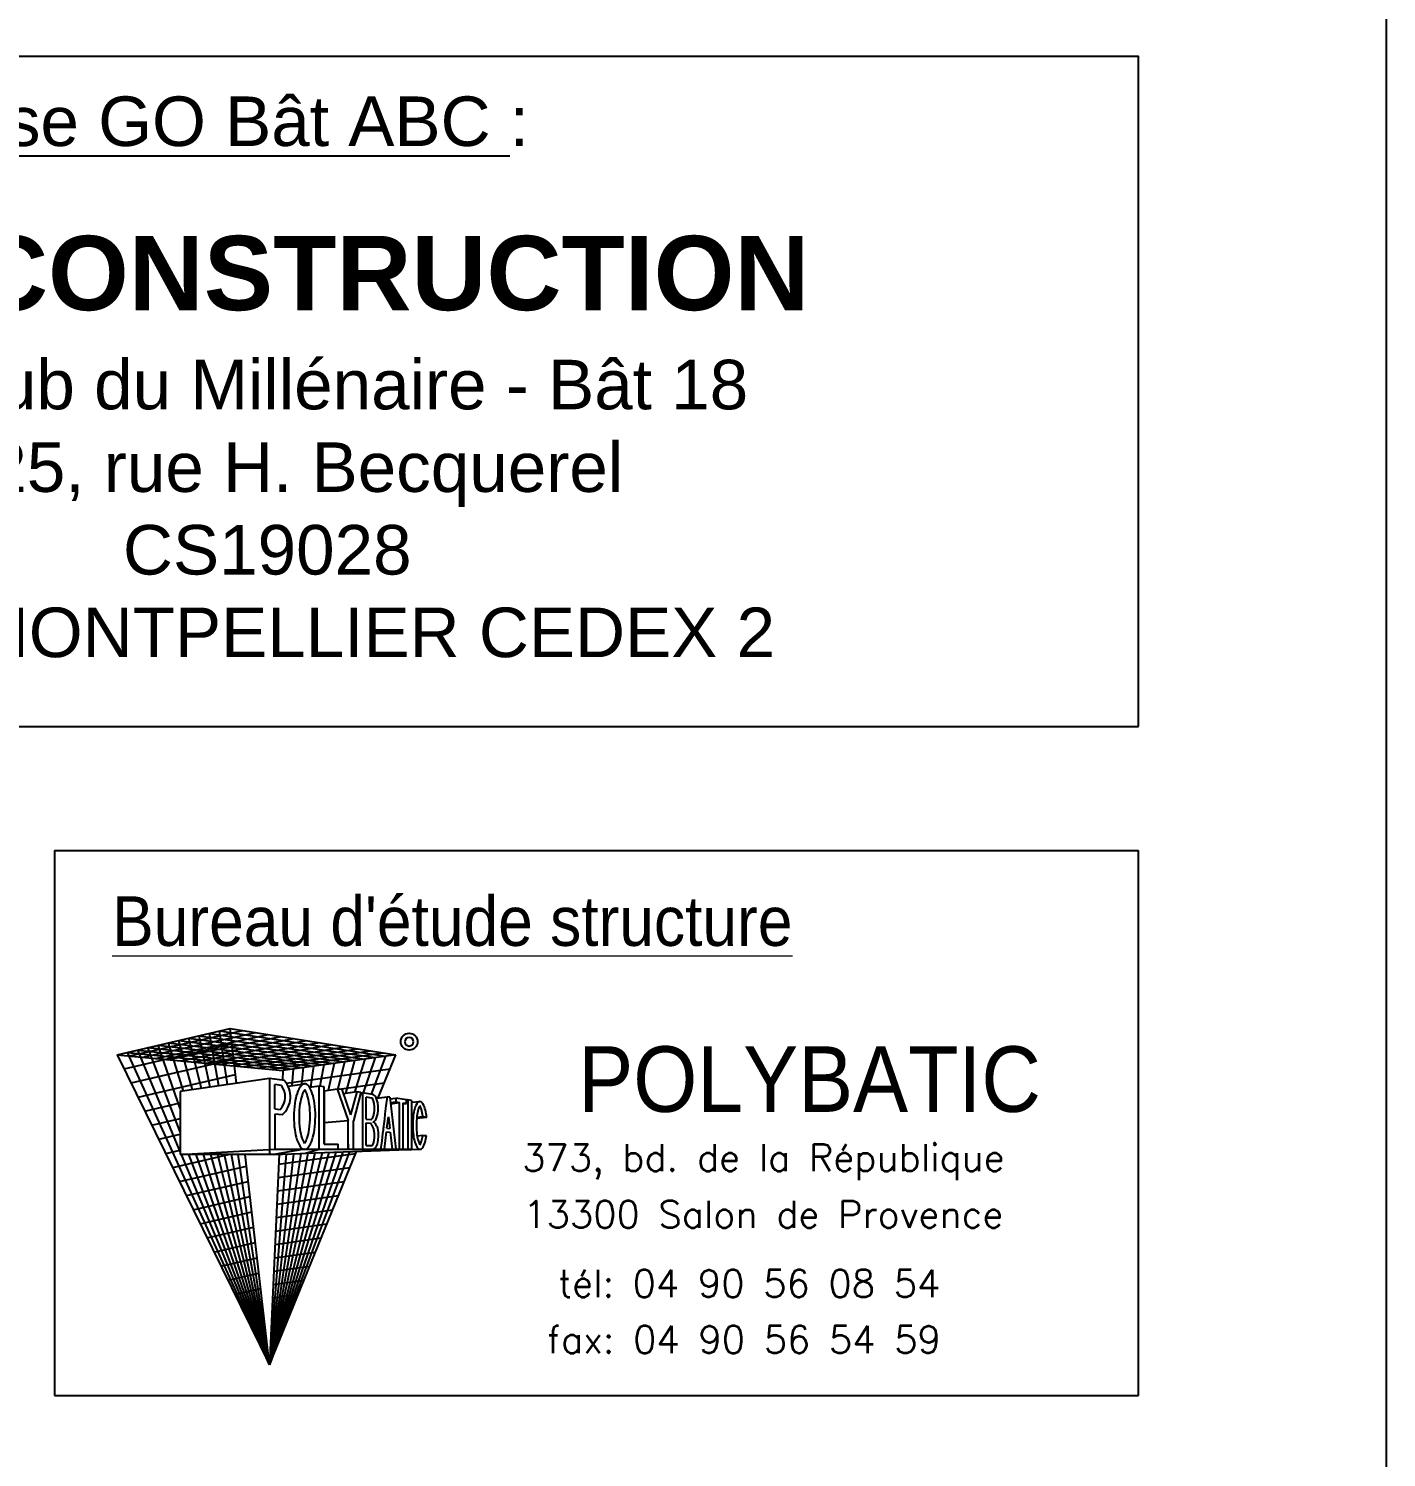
# Model space of a CAD drawing. Header units: millimetres. Extents: x -21776 to 63757, y -7870 to 8483.
# Drawn here: x -21465.2 to -21355.6, y 708.6 to 824 of the extents above; entities that cross this region are included whole.
import ezdxf
from ezdxf.enums import TextEntityAlignment as Align

# ---------------------------------------------------------------- set-up
doc = ezdxf.new("R2010")
doc.units = ezdxf.units.MM
doc.linetypes.add('CONTINUE', pattern=[0])
doc.layers.add('ST_CARTOUCHE', color=7, linetype='Continuous')
doc.styles.add('ARIAL', font='ARIAL.TTF')
doc.styles.add('ROMANS', font='ROMANS.shx', dxfattribs={"width": 0.8})

msp = doc.modelspace()

# ---------------------------------------------------------------- linework, layer by layer
at = {"color": 0}
for p, q in [((-21560.62876731834, 767.6362772673674), (-21375.62876731834, 767.6362772673674)), ((-21463.12876731834, 757.6362772673674), (-21463.12876731834, 713.6362772673674)), ((-21463.12876731834, 757.6362772673674), (-21375.62876731834, 757.6362772673674)), ((-21463.12876731834, 713.6362772673674), (-21375.62876731834, 713.6362772673674))]:
    msp.add_line(p, q, dxfattribs=at)
msp.add_lwpolyline([(-21355.62876731834, 339.6362772673674), (-21355.62876731834, 933.6362772673674), (-21775.62876731834, 933.6362772673674), (-21775.62876731834, 339.6362772673674)], close=True, dxfattribs=at)
for points in [[(-21375.62876731834, 767.6362772673674), (-21375.62876731834, 821.7231568947063), (-21560.62876731834, 821.7231568947063)], [(-21375.62876731834, 713.6362772673674), (-21375.62876731834, 757.6362772673674)]]:
    msp.add_lwpolyline(points, dxfattribs=at)
at = {"layer": 'ST_CARTOUCHE'}
for p, q in [((-21458.07056038427, 741.1389852589309), (-21448.95188821866, 743.2596066929909)), ((-21457.04289196907, 741.0411122180158), (-21447.92437503308, 743.096509273957)), ((-21456.01522355356, 740.9432387528359), (-21446.8968618475, 742.9334122798282)), ((-21454.98755513847, 740.8453657119171), (-21445.86934866149, 742.7703148610053)), ((-21450.63475189067, 742.8682430382396), (-21437.25173268775, 740.907390919685)), ((-21449.8647941159, 738.6332046849784), (-21450.63475189067, 742.8682430382396)), ((-21449.80855099441, 743.0603827917294), (-21436.42296456691, 741.0230330720406)), ((-21449.160666792, 738.7367529331023), (-21449.80855099441, 743.0603827917294)), ((-21448.95188821866, 743.2596066929909), (-21435.59197318623, 741.1389852589309)), ((-21448.43438236708, 738.8435593039176), (-21448.95188821866, 743.2596066929909)), ((-21457.51153743008, 740.001663326595), (-21448.80730000859, 742.0257896991025)), ((-21455.59195727034, 741.7154045189891), (-21442.22434098897, 740.2135384313042)), ((-21452.98106894295, 734.909774311116), (-21455.59195727034, 741.7154045189891)), ((-21454.76575637406, 741.9075442720532), (-21441.39557286792, 740.3291805830195)), ((-21452.98106894295, 736.7900907409021), (-21454.76575637406, 741.9075442720532)), ((-21453.95988672318, 740.7474926703617), (-21444.84183547592, 742.6072174426117)), ((-21453.93955547694, 742.099684025121), (-21440.56680474676, 740.4448227355897)), ((-21452.71789727834, 738.2136308273948), (-21453.93955547694, 742.099684025121)), ((-21453.11335458024, 742.2918237783997), (-21439.73803662634, 740.5604648875196)), ((-21451.99907574472, 738.3193399892407), (-21453.11335458024, 742.2918237783997)), ((-21452.93221830777, 740.6496192051782), (-21443.81432229034, 742.4441200235779)), ((-21452.28715368365, 742.4839635316821), (-21438.90926892934, 740.6761070394496)), ((-21451.28397038814, 738.4245024539705), (-21452.28715368365, 742.4839635316821)), ((-21451.90454989278, 740.551746164263), (-21442.78680910391, 742.2810226053989)), ((-21451.46095278727, 742.6761032845352), (-21438.08050080849, 740.791748767755)), ((-21450.57255279168, 738.5291224644388), (-21451.46095278727, 742.6761032845352)), ((-21450.87688147716, 740.4538731235589), (-21441.75929591865, 742.1179256108371)), ((-21449.84921306219, 740.355999658379), (-21440.73178273274, 741.9548281924472)), ((-21448.82154464689, 740.2581266176749), (-21439.70426954716, 741.791730773406)), ((-21447.79387623148, 740.1602535765451), (-21438.67675636116, 741.6286333552307)), ((-21458.07056038427, 741.1389852589309), (-21444.7106453515, 739.8666123989242)), ((-21458.07056038427, 741.1389852589309), (-21445.77095606822, 716.1156523408754)), ((-21457.24435948778, 741.3311250122133), (-21443.88187723077, 739.9822545510688)), ((-21445.77095606822, 716.1156523408754), (-21457.24435948778, 741.3311250122133)), ((-21456.95251490028, 738.8643418180945), (-21448.66271222203, 740.7919727052067)), ((-21456.41815816671, 741.5232647654921), (-21443.05310910961, 740.0978967029987)), ((-21452.98106894295, 733.3212757481379), (-21456.41815816671, 741.5232647654921)), ((-21446.76620781629, 740.0623801109396), (-21437.64924317558, 741.4655359361932)), ((-21445.73853940088, 739.9645070700208), (-21436.62172998989, 741.302438941635)), ((-21435.59197318623, 741.1389852589309), (-21444.7106453515, 739.8666123989242)), ((-21439.73803662634, 740.5604648875196), (-21440.27707852028, 738.3763196257714)), ((-21438.90926892934, 740.6761070394496), (-21439.65669595005, 738.0007955059773)), ((-21438.08050080849, 740.791748767755), (-21438.91638870403, 738.1096639687275)), ((-21437.25173268775, 740.907390919685), (-21438.23139065762, 738.0564944758371)), ((-21436.42296456691, 741.0230330720406), (-21437.57485940986, 737.9538513089574)), ((-21437.00975685094, 737.6535995885642), (-21435.59197318623, 741.1389852589309)), ((-21456.393492371, 737.727019885544), (-21448.51812443558, 739.5581557115256)), ((-21444.7106453515, 739.8666123989242), (-21444.74598508356, 739.0749945964635)), ((-21444.41472789872, 738.8350382229582), (-21436.05462068207, 740.0016429681418)), ((-21443.88187723077, 739.9822545510688), (-21443.98779336444, 738.6441072236412)), ((-21443.05310910961, 740.0978967029987), (-21443.20481455007, 738.7592510297618)), ((-21442.22434098897, 740.2135384313042), (-21442.47500819694, 738.5103519953336)), ((-21441.39557313709, 740.3291806147936), (-21441.70787506888, 738.6000124538841)), ((-21440.56680474676, 740.4448227355897), (-21441.03708987304, 738.2462621020095)), ((-21445.77095606822, 739.2352397792929), (-21452.98106894295, 738.1749290620464)), ((-21452.98106894295, 738.1749290620464), (-21452.98106894295, 733.085437621372)), ((-21444.5840909052, 739.0496837072897), (-21445.77095606822, 739.2352397792929)), ((-21445.77095606822, 739.2352397792929), (-21445.77095606822, 733.0974427162619)), ((-21445.34683178183, 736.7648935171856), (-21445.34683178183, 738.7396552155333)), ((-21444.80746529191, 738.6553299763909), (-21445.34683178183, 738.7396552155333)), ((-21444.27905690166, 738.6012740638726), (-21442.95755930027, 738.795612051541)), ((-21441.78418777301, 738.6119433347048), (-21442.55425624425, 738.498697908628)), ((-21441.78418777301, 733.5095619079693), (-21441.78418777301, 738.6119433347048)), ((-21441.36006348642, 738.5456348953012), (-21441.78418777301, 738.6119433347048)), ((-21441.36006348642, 733.933686194996), (-21441.36006348642, 738.5456348953012)), ((-21440.30217739209, 738.3543376850284), (-21441.36006348642, 738.1987661197054)), ((-21441.36006348642, 738.1937885972256), (-21441.35972970007, 733.933686194996)), ((-21440.31160025725, 738.3817167961242), (-21439.43285205816, 735.8284228504017)), ((-21439.93236274007, 738.3224263413795), (-21440.31160025725, 738.3817167961242)), ((-21440.21679108998, 738.3668945006903), (-21440.21679202967, 738.366894362498)), ((-21440.15298901944, 738.3569193222684), (-21436.51726860165, 738.8643006779857)), ((-21439.93236274007, 738.3224263413795), (-21439.23243255019, 736.2887062776863)), ((-21455.83446984108, 736.5896979527788), (-21452.98106894295, 737.2531038313318)), ((-21438.73865772488, 738.1358010521908), (-21439.81372202908, 737.9777032107122)), ((-21438.73865772488, 738.1358010521908), (-21439.23243255019, 736.2887062776863)), ((-21438.40153362916, 738.0830947032046), (-21439.00872777125, 735.8117250776777)), ((-21438.40153362916, 738.0830947032046), (-21438.73865772488, 738.1358010521908)), ((-21438.28771648349, 738.0653001440696), (-21438.4111425887, 738.0471493216937)), ((-21438.28771648349, 738.0653001440696), (-21438.28771648349, 733.3592584301623)), ((-21437.46629080253, 737.9368774308205), (-21438.28771648349, 738.0653001440696)), ((-21437.512149241, 737.6435534982993), (-21437.99082948266, 737.7183910766762)), ((-21437.99082948266, 735.931795087261), (-21437.99082948266, 737.7183910766762)), ((-21437.1845810895, 737.6983940407335), (-21436.97991609772, 737.7269583876223)), ((-21437.15231244112, 737.6343983514125), (-21436.28165356487, 737.7516699893786)), ((-21436.38217950339, 737.0184591908073), (-21436.46025272598, 736.3679000364682)), ((-21436.28165356487, 737.7516699893786), (-21436.38217950339, 737.0184591908073)), ((-21436.08263281867, 737.7205545349134), (-21436.28165356675, 737.7516699757143)), ((-21436.08263281867, 737.7205545349134), (-21435.57380997637, 733.5136043645034)), ((-21436.06426993362, 737.5687299159144), (-21435.57332104873, 737.6409281687411)), ((-21436.0285609362, 737.2734879013842), (-21435.57332104873, 737.3404348392505)), ((-21436.01862142963, 737.1913080043159), (-21435.29764026207, 737.2973344812453)), ((-21435.57332104873, 737.6409281687411), (-21435.57332104873, 737.3404348392505)), ((-21434.725072475, 737.5083117146278), (-21435.57332104873, 737.6409281687411)), ((-21435.57332104873, 737.3404348392505), (-21435.29764026207, 737.2973344812453)), ((-21435.29764026207, 733.5136042051272), (-21435.29764026207, 737.2973344812453)), ((-21435.00075326124, 737.2509187431351), (-21434.725072475, 737.2078183851299)), ((-21435.00075326124, 733.5136040337966), (-21435.00075326124, 737.2509187431351)), ((-21435.00075326124, 737.1672771562662), (-21434.725072475, 737.2078183851299)), ((-21434.725072475, 737.2078183851299), (-21434.725072475, 737.5083117146278)), ((-21434.61724905411, 737.4914544709391), (-21434.725072475, 737.4568399911295)), ((-21434.61724905411, 737.4914544709391), (-21434.61724905411, 733.5136038124765)), ((-21434.32036205339, 737.4450387328252), (-21434.61724905411, 737.4914544709391)), ((-21434.32036205339, 737.4450387328252), (-21434.32036205339, 733.509529701776)), ((-21434.32036205339, 737.3056727648582), (-21433.6478061175, 737.3682387313347)), ((-21455.27544731127, 735.4523764444893), (-21452.98106894295, 735.9857653269573)), ((-21445.34683178183, 736.7648935171856), (-21444.91982684298, 736.7317638965433)), ((-21444.76682952013, 736.2944947256656), (-21445.34683178183, 736.3394947369234)), ((-21445.34683178183, 736.3394947369234), (-21445.34683178183, 733.5095619079693)), ((-21437.99082948266, 735.931795087261), (-21437.60396960438, 735.9017802356575)), ((-21436.51039524365, 735.950081205483), (-21436.55616249536, 735.5687179777815)), ((-21436.46025272598, 736.3679000364682), (-21436.51039524365, 735.950081205483)), ((-21436.3007815699, 735.205112409607), (-21436.18954818986, 736.1319796299176)), ((-21436.18954818986, 736.1319796299176), (-21436.07532982269, 735.1876202516833)), ((-21433.09199548111, 736.0713082264047), (-21433.90323246456, 735.9958406415244)), ((-21433.39583854371, 736.1188114188299), (-21433.89596420652, 736.0722858329937)), ((-21433.09199548104, 736.0713082263937), (-21433.39583854371, 736.1188114188299)), ((-21454.71642478136, 734.3150545123681), (-21452.98106894295, 734.7184450592868)), ((-21441.35972970007, 735.6592526955355), (-21439.43285205816, 735.8284228504017)), ((-21439.43285205816, 733.5095619079693), (-21439.43285205816, 735.8284228504017)), ((-21439.00872777125, 733.5095619079693), (-21439.00872777125, 735.8117250776777)), ((-21437.99082948266, 735.6340161529697), (-21437.62693508597, 735.6057826233373)), ((-21437.99082948266, 733.8064489084827), (-21437.99082948266, 735.6340161529697)), ((-21437.13200961146, 735.3743846533798), (-21437.0776911658, 735.2025506988575)), ((-21437.0776911658, 735.2025506988575), (-21437.02411239275, 734.875083912917)), ((-21437.02411239275, 734.875083912917), (-21437.01154728703, 734.5562022507984)), ((-21436.65191873219, 734.7708146538971), (-21436.68612181126, 734.4858116153082)), ((-21436.61740986004, 735.0583649825421), (-21436.65191873219, 734.7708146538971)), ((-21436.59954362408, 735.2072393929266), (-21436.61740986004, 735.0583649825421)), ((-21436.58779580546, 735.3051298228747), (-21436.59954362408, 735.2072393929266)), ((-21436.57825046429, 735.3846662748729), (-21436.58779580546, 735.3051298228747)), ((-21436.55616249536, 735.5687179777815), (-21436.57825046429, 735.3846662748729)), ((-21436.50426410299, 733.5095619079693), (-21436.33618831349, 734.910080104728)), ((-21436.33618831349, 734.910080104728), (-21436.04795980993, 734.887717727328)), ((-21436.33618831349, 734.910080104728), (-21436.03897261672, 734.8870204670711)), ((-21436.3007815699, 735.205112409607), (-21436.07532982269, 735.1876202516833)), ((-21436.03897261672, 734.8870204670711), (-21435.87286045569, 733.5136045370818)), ((-21441.36006348642, 733.933686194996), (-21440.23619647247, 733.933686194996)), ((-21441.35972970007, 733.933686194996), (-21440.23619647247, 733.9302312785367)), ((-21440.23619647247, 733.5095619079693), (-21440.23619647247, 733.933686194996)), ((-21439.43285205816, 733.9302312785367), (-21439.43004223474, 733.5095619079693)), ((-21437.99082948266, 733.8064489084827), (-21437.4800621177, 733.8064489084827)), ((-21437.22380919298, 733.654508503565), (-21437.39324854169, 733.5136055093208)), ((-21437.10236289971, 733.9164421496389), (-21437.22380919298, 733.654508503565)), ((-21437.03254525605, 734.2527468373664), (-21437.10236289971, 733.9164421496389)), ((-21437.01154728703, 734.5562022507984), (-21437.03254525605, 734.2527468373664)), ((-21436.78738530184, 733.6420193160229), (-21436.81120624271, 733.513605085056)), ((-21436.76474639551, 733.830661740376), (-21436.78738530184, 733.6420193160229)), ((-21436.72185470659, 734.1880627941209), (-21436.76474639551, 733.830661740376)), ((-21436.68612181126, 734.4858116153082), (-21436.72185470659, 734.1880627941209)), ((-21433.4090741908, 734.6142517180197), (-21433.86137220553, 734.5721756200073)), ((-21433.4090741908, 734.6142517180197), (-21433.10796333621, 734.6252696187694)), ((-21454.15740225155, 733.1777325798139), (-21452.98106894295, 733.4511464217976)), ((-21453.59837972173, 732.0404110713134), (-21449.1016986717, 733.085437621372)), ((-21452.98106894295, 733.085437621372), (-21445.34683178183, 733.5095619079693)), ((-21445.4272334469, 733.0980150266769), (-21452.98106894295, 733.085437621372)), ((-21445.77095606822, 716.1156523408754), (-21452.88223950178, 733.085437621372)), ((-21445.77095606822, 716.1156523408754), (-21452.2811862552, 733.085437621372)), ((-21445.77095606822, 716.1156523408754), (-21451.68908839297, 733.085437621372)), ((-21445.77095606822, 716.1156523408754), (-21451.10574700052, 733.085437621372)), ((-21445.77095606822, 716.1156523408754), (-21450.53096952588, 733.085437621372)), ((-21445.77095606822, 716.1156523408754), (-21449.96456850606, 733.085437621372)), ((-21445.77095606822, 716.1156523408754), (-21449.40636199111, 733.085437621372)), ((-21445.77095606822, 716.1156523408754), (-21448.85617397036, 733.085437621372)), ((-21445.77095606822, 716.1156523408754), (-21448.31383224861, 733.085437621372)), ((-21445.77095606822, 716.1156523408754), (-21447.75960274762, 733.085437621372)), ((-21445.77095606822, 716.1156523408754), (-21438.7636921774, 733.3418418900219)), ((-21439.31334152598, 733.3217295828726), (-21445.77095606822, 716.1156523408754)), ((-21439.86534573014, 733.3015311088238), (-21445.77095606822, 716.1156523408754)), ((-21440.42121136942, 733.2811913403821), (-21445.77095606822, 716.1156523408754)), ((-21440.98097897917, 733.2607087943179), (-21445.77095606822, 716.1156523408754)), ((-21441.5446890958, 733.240081987351), (-21445.77095606822, 716.1156523408754)), ((-21442.1123841515, 733.2193093668466), (-21445.77095606822, 716.1156523408754)), ((-21442.68410622508, 733.1983893930847), (-21445.77095606822, 716.1156523408754)), ((-21443.26058562144, 733.1726541157295), (-21445.77095606822, 716.1156523408754)), ((-21443.84021126059, 733.1525166942702), (-21445.77095606822, 716.1156523408754)), ((-21444.42406711585, 733.1322321022817), (-21445.77095606822, 716.1156523408754)), ((-21445.01219941601, 733.1117986422832), (-21445.77095606822, 716.1156523408754)), ((-21442.9565719845, 733.5095619079693), (-21445.4272334469, 733.0980150266769)), ((-21445.4272334469, 733.0980150266769), (-21443.29492611673, 733.1760386270835)), ((-21445.34683178183, 733.5095619079693), (-21440.23619647247, 733.5095619079693)), ((-21445.04801798449, 732.3094585542021), (-21438.83050735294, 733.1775888019001)), ((-21443.29492611673, 733.1760386270835), (-21442.88378978774, 733.1910827399333)), ((-21442.88378978774, 733.1910827399333), (-21441.78640254962, 733.5089350526068)), ((-21442.88378978774, 733.1910827399333), (-21438.29175541944, 733.3591106033564)), ((-21441.78640254962, 733.5089350526068), (-21438.28771648349, 733.5095609077944)), ((-21440.23619647247, 733.5095619079693), (-21439.43004223474, 733.5095619079693)), ((-21439.43004223474, 733.5095619079693), (-21439.00872777125, 733.5095619079693)), ((-21438.29103780094, 733.3591368989364), (-21434.61037187859, 733.4938171420363)), ((-21438.28771648349, 733.5136059306788), (-21434.61724905411, 733.5136038124765)), ((-21437.39324854169, 733.5136055093208), (-21436.81120624271, 733.513605085056)), ((-21435.00075326124, 733.5136042365266), (-21434.61724905411, 733.5136038124765)), ((-21434.61724905411, 733.5124514665549), (-21434.32036205339, 733.509529701776)), ((-21434.60634651544, 733.4939643132057), (-21434.31687999303, 733.5045559692335)), ((-21434.31687999303, 733.5045559692335), (-21433.72137853335, 733.525511101634)), ((-21453.03935676809, 730.9030891389775), (-21447.65059686835, 732.1552541732744)), ((-21445.09621419583, 731.2298650262601), (-21439.29315484836, 732.0402465113184)), ((-21452.48033423828, 729.7657672064233), (-21447.50600865785, 730.9214371795933)), ((-21445.14441040717, 730.1502719227938), (-21439.75580276858, 730.9029037964792)), ((-21451.92131170815, 728.6284452738728), (-21447.3614208715, 729.6876201857012)), ((-21445.19260661925, 729.070678395492), (-21440.2184502639, 729.7655615059011)), ((-21451.36228917834, 727.4911237653723), (-21447.21683308516, 728.4538031924458)), ((-21445.24080283091, 727.9910848677682), (-21440.681098184, 728.6282192157487)), ((-21450.80326664928, 726.3538018328218), (-21447.07224487423, 727.2199861987647)), ((-21445.2889986182, 726.9114913404592), (-21441.1437461038, 727.4908769251706)), ((-21450.24424411925, 725.2164799006932), (-21446.92765708789, 725.9861692048689)), ((-21445.33719482943, 725.8318982369965), (-21441.60639359964, 726.3535346343742)), ((-21449.68522158935, 724.0791583921964), (-21446.78306930133, 724.7523522109768)), ((-21445.38539104088, 724.7523047092691), (-21442.06904151922, 725.2161923444364)), ((-21449.12619905953, 722.9418364600679), (-21446.63848109061, 723.5185352172994)), ((-21445.43358725285, 723.6727111819673), (-21442.53168901507, 724.0788496295936)), ((-21448.56717610599, 721.8045145273063), (-21446.49389330417, 722.2847182234036)), ((-21445.48178346462, 722.5931180778607), (-21442.99433693476, 722.9415073392265)), ((-21448.00815357586, 720.6671930190168), (-21446.34930551771, 721.0509012303592)), ((-21445.52997925181, 721.5135245505626), (-21443.45698485498, 721.8041650490777))]:
    msp.add_line(p, q, dxfattribs=at)
at = {"layer": 'ST_CARTOUCHE', "linetype": 'CONTINUE'}
for p, q in [((-21447.44913104627, 719.5298710864663), (-21446.20471730668, 719.817084236467)), ((-21445.57817546357, 720.4339310232572), (-21443.91963235051, 720.666822758285)), ((-21446.89010851636, 718.3925491537011), (-21446.06012952055, 718.583267242575)), ((-21445.6263716747, 719.3543374955298), (-21444.38228027051, 719.5294804681325)), ((-21445.67456788646, 718.2747443920634), (-21444.84492776593, 718.3921377535044)), ((-21446.33108598654, 717.2552272215726), (-21445.9155417341, 717.3494502488938))]:
    msp.add_line(p, q, dxfattribs=at)
at = {"layer": 'ST_CARTOUCHE'}
msp.add_circle((-21434.50966187003, 742.1938968735303), 0.6785988587974685, dxfattribs=at)
msp.add_circle((-21434.50966187003, 742.1938968735303), 0.6785988587974685, dxfattribs=at)
msp.add_circle((-21434.50966187003, 742.1938968735303), 0.6785988587974685, dxfattribs=at)
for centre, radius, start, end in [((-21434.50966187003, 742.1938968735303), 0.3477819151337025, 0, 180), ((-21434.50966187003, 742.1938968735303), 0.3477819151337025, 0, 180), ((-21434.50966187003, 742.1938968735303), 0.3477819151337025, 0, 180), ((-21434.50966187003, 742.1938968735303), 0.3477819151337025, 180, 0), ((-21434.50966187003, 742.1938968735303), 0.3477819151337025, 180, 0), ((-21434.50966187003, 742.1938968735303), 0.3477819151337025, 180, 0), ((-21445.99813272882, 737.7598157201537), 1.489843860648364, 316.3667149909903, 36.94723700650086), ((-21445.99813272882, 737.7598157201537), 1.489843860648364, 316.3667149909903, 36.94723700650086), ((-21445.99813272882, 737.7598157201537), 1.489843860648364, 316.3667149909903, 36.94723700650086), ((-21445.99813272882, 737.7598157201537), 1.913968147396781, 310.0401859949574, 42.43613399845511), ((-21445.99813272882, 737.7598157201537), 1.913968147396781, 310.0401859949574, 42.43613399845511), ((-21445.99813272882, 737.7598157201537), 1.913968147396781, 310.0401859949574, 42.43613399845511), ((-21441.57917357776, 737.365768908825), 2.085132265815159, 141.3549611029657, 161.6065644499121), ((-21441.57917357776, 737.365768908825), 2.085132265815159, 141.3549611029657, 161.6065644499121), ((-21442.94133059142, 738.4549183070485), 0.3410800470947061, 89.82340454095201, 141.3548980633392), ((-21442.94133059142, 738.4549183070485), 0.3410800470947061, 89.82340454095201, 141.3548980633392), ((-21442.94133059142, 738.4549183070485), 0.3410800470947061, 89.82340454095201, 141.3548980633392), ((-21441.57917262253, 737.3657698817733), 1.661008287455982, 145.1185635734878, 161.6065984049609), ((-21441.57917262253, 737.3657698817733), 1.661008287455982, 145.1185635734878, 161.6065984049609), ((-21441.57917262253, 737.3657698817733), 1.661008287455982, 145.1185635734878, 161.6065984049609), ((-21444.31017444149, 737.3741860793998), 1.661007723556361, 18.04027647332732, 34.5283112862195), ((-21444.31017444149, 737.3741860793998), 1.661007723556361, 18.04027647332732, 34.5283112862195), ((-21444.31017444149, 737.3741860793998), 1.661007723556361, 18.04027647332732, 34.5283112862195), ((-21442.94133056485, 738.4549175295906), 0.3410808245614335, 38.29191590004661, 89.82340940369129), ((-21442.94133056485, 738.4549175295906), 0.3410808245614335, 38.29191590004661, 89.82340940369129), ((-21442.94133056485, 738.4549175295906), 0.3410808245614335, 38.29191590004661, 89.82340940369129), ((-21444.31017389846, 737.3741865909506), 2.085131119827439, 18.04025162871374, 38.29185497527675), ((-21444.31017389846, 737.3741865909506), 2.085131119827439, 18.04025162871374, 38.29185497527675), ((-21444.31017389846, 737.3741865909506), 2.085131119827439, 18.04025162871374, 38.29185497527675), ((-21435.79970901349, 736.1307370059476), 8.018659789064241, 172.0606724949026, 179.8233433372219), ((-21435.79970901349, 736.1307370059476), 8.018659789064241, 172.0606724949026, 179.8233433372219), ((-21435.79970901349, 736.1307370059476), 8.018659789064241, 172.0606724949026, 179.8233433372219), ((-21439.35701118807, 736.6268413474318), 4.426930640249416, 161.6066224086258, 172.0606585151202), ((-21439.35701118807, 736.6268413474318), 4.426930640249416, 161.6066224086258, 172.0606585151202), ((-21439.35701118807, 736.6268413474318), 4.426930640249416, 161.6066224086258, 172.0606585151202), ((-21435.79971479931, 736.1307422714672), 7.594529382906767, 172.0607081266141, 179.823378966808), ((-21435.79971479931, 736.1307422714672), 7.594529382906767, 172.0607081266141, 179.823378966808), ((-21435.79971479931, 736.1307422714672), 7.594529382906767, 172.0607081266141, 179.823378966808), ((-21439.35701189745, 736.6268379676185), 4.002806455973142, 161.6065759990117, 172.0606121105765), ((-21439.35701189745, 736.6268379676185), 4.002806455973142, 161.6065759990117, 172.0606121105765), ((-21439.35701189745, 736.6268379676185), 4.002806455973142, 161.6065759990117, 172.0606121105765), ((-21446.53685229581, 736.6489699682861), 4.002808884104668, 7.586154826903124, 18.0401909439985), ((-21446.53685229581, 736.6489699682861), 4.002808884104668, 7.586154826903124, 18.0401909439985), ((-21446.53685229581, 736.6489699682861), 4.002808884104668, 7.586154826903124, 18.0401909439985), ((-21450.09713497873, 736.1748027463), 7.594528157039195, 359.8234817268541, 7.586152563960027), ((-21450.09713497873, 736.1748027463), 7.594528157039195, 359.8234817268541, 7.586152563960027), ((-21450.09713497873, 736.1748027463), 7.594528157039195, 359.8234817268541, 7.586152563960027), ((-21446.5368495462, 736.64896776971), 4.426931021825813, 7.586193526762999, 18.040229630662), ((-21446.5368495462, 736.64896776971), 4.426931021825813, 7.586193526762999, 18.040229630662), ((-21446.5368495462, 736.64896776971), 4.426931021825813, 7.586193526762999, 18.040229630662), ((-21450.09714227817, 736.1748051794093), 8.018659644295157, 359.8234609227971, 7.586131765141171), ((-21450.09714227817, 736.1748051794093), 8.018659644295157, 359.8234609227971, 7.586131765141171), ((-21450.09714227817, 736.1748051794093), 8.018659644295157, 359.8234609227971, 7.586131765141171), ((-21437.53770292611, 737.5793287103625), 0.06772374144965017, 57.77569343587951, 78.70476387714925), ((-21437.53770292611, 737.5793287103625), 0.06772374144965017, 57.77569343587951, 78.70476387714925), ((-21437.53770292611, 737.5793287103625), 0.06772374144965017, 57.77569343587951, 78.70476387714925), ((-21437.89976976988, 737.2976396651356), 0.5229293646421583, 20.86149608800482, 40.40865750623046), ((-21437.89976976988, 737.2976396651356), 0.5229293646421583, 20.86149608800482, 40.40865750623046), ((-21437.89976976988, 737.2976396651356), 0.5229293646421583, 20.86149608800482, 40.40865750623046), ((-21437.53770204461, 737.5793293049319), 0.3646096924868181, 48.57288591469204, 78.70522749600498), ((-21437.53770204461, 737.5793293049319), 0.3646096924868181, 48.57288591469204, 78.70522749600498), ((-21437.53770204461, 737.5793293049319), 0.3646096924868181, 48.57288591469204, 78.70522749600498), ((-21438.66469668792, 737.0061360874497), 1.341518105043266, 8.970279471866261, 20.86130628775416), ((-21438.66469668792, 737.0061360874497), 1.341518105043266, 8.970279471866261, 20.86130628775416), ((-21438.66469668792, 737.0061360874497), 1.341518105043266, 8.970279471866261, 20.86130628775416), ((-21439.8857909473, 736.8133833245593), 2.577732009865051, 0, 8.970272350935643), ((-21439.8857909473, 736.8133833245593), 2.577732009865051, 0, 8.970272350935643), ((-21439.8857909473, 736.8133833245593), 2.577732009865051, 0, 8.970272350935643), ((-21437.89976615362, 737.2976424044937), 0.8198117765659451, 20.86134744301124, 42.61515888367451), ((-21437.89976615362, 737.2976424044937), 0.8198117765659451, 20.86134744301124, 42.61515888367451), ((-21437.89976615362, 737.2976424044937), 0.8198117765659451, 20.86134744301124, 42.61515888367451), ((-21438.66469808268, 737.0061358471467), 1.638406260046149, 8.97027446505997, 20.86130127027446), ((-21438.66469808268, 737.0061358471467), 1.638406260046149, 8.97027446505997, 20.86130127027446), ((-21438.66469808268, 737.0061358471467), 1.638406260046149, 8.97027446505997, 20.86130127027446), ((-21439.88579149268, 736.8133816082991), 2.874619555830955, 0, 8.970301927117738), ((-21439.88579149268, 736.8133816082991), 2.874619555830955, 0, 8.970301927117738), ((-21439.88579149268, 736.8133816082991), 2.874619555830955, 0, 8.970301927117738), ((-21432.53641083611, 736.3478434531899), 1.58767045856468, 144.111862574969, 163.3980332827205), ((-21432.53641083611, 736.3478434531899), 1.58767045856468, 144.111862574969, 163.3980332827205), ((-21432.53641083611, 736.3478434531899), 1.58767045856468, 144.111862574969, 163.3980332827205), ((-21433.64706720495, 737.1514744971246), 0.216765493320777, 90.19531084110679, 144.1119287185541), ((-21433.64706720495, 737.1514744971246), 0.216765493320777, 90.19531084110679, 144.1119287185541), ((-21433.64706720495, 737.1514744971246), 0.216765493320777, 90.19531084110679, 144.1119287185541), ((-21432.53641231293, 736.3478441427251), 1.290781806449364, 149.3242101201732, 163.3980456507832), ((-21432.53641231293, 736.3478441427251), 1.290781806449364, 149.3242101201732, 163.3980456507832), ((-21432.53641231293, 736.3478441427251), 1.290781806449364, 149.3242101201732, 163.3980456507832), ((-21433.64706723921, 737.1514745987115), 0.2167653916329537, 36.27868386877272, 90.1953018926899), ((-21433.64706723921, 737.1514745987115), 0.2167653916329537, 36.27868386877272, 90.1953018926899), ((-21433.64706723921, 737.1514745987115), 0.2167653916329537, 36.27868386877272, 90.1953018926899), ((-21434.75221566711, 736.3402897190426), 1.290781259244706, 16.99264877505167, 31.0664842959611), ((-21434.75221566711, 736.3402897190426), 1.290781259244706, 16.99264877505167, 31.0664842959611), ((-21434.75221566711, 736.3402897190426), 1.290781259244706, 16.99264877505167, 31.0664842959611), ((-21434.7522163623, 736.3402889964236), 1.58766898610535, 16.99267917135366, 36.27884987804148), ((-21434.7522163623, 736.3402889964236), 1.58766898610535, 16.99267917135366, 36.27884987804148), ((-21434.7522163623, 736.3402889964236), 1.58766898610535, 16.99267917135366, 36.27884987804148), ((-21435.79971202132, 736.1307568007796), 8.018656720443335, 179.8234847119495, 187.5861555507987), ((-21435.79971202132, 736.1307568007796), 8.018656720443335, 179.8234847119495, 187.5861555507987), ((-21435.79971202132, 736.1307568007796), 8.018656720443335, 179.8234847119495, 187.5861555507987), ((-21435.79971619534, 736.1307527702775), 7.594527954608252, 179.8234581408284, 187.5861289811216), ((-21435.79971619534, 736.1307527702775), 7.594527954608252, 179.8234581408284, 187.5861289811216), ((-21435.79971619534, 736.1307527702775), 7.594527954608252, 179.8234581408284, 187.5861289811216), ((-21450.09713324891, 736.1748197085108), 7.594526479627959, 352.0606828770104, 359.823353718667), ((-21450.09713324891, 736.1748197085108), 7.594526479627959, 352.0606828770104, 359.823353718667), ((-21450.09713324891, 736.1748197085108), 7.594526479627959, 352.0606828770104, 359.823353718667), ((-21450.09713903473, 736.1748187221201), 8.018656442390826, 352.0606932458608, 359.8233640845829), ((-21450.09713903473, 736.1748187221201), 8.018656442390826, 352.0606932458608, 359.8233640845829), ((-21450.09713903473, 736.1748187221201), 8.018656442390826, 352.0606932458608, 359.8233640845829), ((-21437.87717711616, 736.3179644271258), 0.4978469907155061, 303.2832239580498, 339.4134578136056), ((-21437.87717711616, 736.3179644271258), 0.4978469907155061, 303.2832239580498, 339.4134578136056), ((-21437.87717711616, 736.3179644271258), 0.4978469907155061, 303.2832239580498, 339.4134578136056), ((-21438.66469668792, 736.6206345987885), 1.341518105043266, 339.1386937122458, 351.0297205281337), ((-21438.66469668792, 736.6206345987885), 1.341518105043266, 339.1386937122458, 351.0297205281337), ((-21438.66469668792, 736.6206345987885), 1.341518105043266, 339.1386937122458, 351.0297205281337), ((-21439.8857909473, 736.8133873621045), 2.577732009865051, 351.029727644311, 0), ((-21439.8857909473, 736.8133873621045), 2.577732009865051, 351.029727644311, 0), ((-21439.8857909473, 736.8133873621045), 2.577732009865051, 351.029727644311, 0), ((-21437.89976615362, 736.3291278576944), 0.8198117765659451, 317.3848410938488, 339.1386525569888), ((-21437.89976615362, 736.3291278576944), 0.8198117765659451, 317.3848410938488, 339.1386525569888), ((-21437.89976615362, 736.3291278576944), 0.8198117765659451, 317.3848410938488, 339.1386525569888), ((-21438.66469808268, 736.6206344150378), 1.638406260046149, 339.1386987297255, 351.0297255349399), ((-21438.66469808268, 736.6206344150378), 1.638406260046149, 339.1386987297255, 351.0297255349399), ((-21438.66469808268, 736.6206344150378), 1.638406260046149, 339.1386987297255, 351.0297255349399), ((-21439.88579419607, 736.8133888658085), 2.874622259315683, 351.0297023010224, 0), ((-21439.88579419607, 736.8133888658085), 2.874622259315683, 351.0297023010224, 0), ((-21439.88579419607, 736.8133888658085), 2.874622259315683, 351.0297023010224, 0), ((-21427.83842887889, 735.4577685988625), 6.38551298387418, 173.0682431643155, 180.1953732046732), ((-21427.83842887889, 735.4577685988625), 6.38551298387418, 173.0682431643155, 180.1953732046732), ((-21427.83842887889, 735.4577685988625), 6.38551298387418, 173.0682431643155, 180.1953732046732), ((-21430.73026916747, 735.8093447341998), 3.472379613556844, 163.3980808039043, 173.0682200947149), ((-21430.73026916747, 735.8093447341998), 3.472379613556844, 163.3980808039043, 173.0682200947149), ((-21430.73026916747, 735.8093447341998), 3.472379613556844, 163.3980808039043, 173.0682200947149), ((-21427.83842916209, 735.4577668697966), 6.088625664420359, 173.0682266230659, 180.1953566624), ((-21427.83842916209, 735.4577668697966), 6.088625664420359, 173.0682266230659, 180.1953566624), ((-21427.83842916209, 735.4577668697966), 6.088625664420359, 173.0682266230659, 180.1953566624), ((-21430.73027131472, 735.809346433176), 3.175490029838165, 163.3981042674705, 173.0682435613785), ((-21430.73027131472, 735.809346433176), 3.175490029838165, 163.3981042674705, 173.0682435613785), ((-21430.73027131472, 735.809346433176), 3.175490029838165, 163.3981042674705, 173.0682435613785), ((-21436.5546452589, 735.7894873664955), 3.175492288825494, 7.322460966058652, 16.9926002621235), ((-21436.5546452589, 735.7894873664955), 3.175492288825494, 7.322460966058652, 16.9926002621235), ((-21436.5546452589, 735.7894873664955), 3.175492288825494, 7.322460966058652, 16.9926002621235), ((-21439.44425880998, 735.4181442394547), 6.0888687132922, 6.607862022481788, 7.322681851247841), ((-21439.44425880998, 735.4181442394547), 6.0888687132922, 6.607862022481788, 7.322681851247841), ((-21439.44425880998, 735.4181442394547), 6.0888687132922, 6.607862022481788, 7.322681851247841), ((-21436.55464692757, 735.7894838313223), 3.472381768664422, 7.322518699666427, 16.99265799166272), ((-21436.55464692757, 735.7894838313223), 3.472381768664422, 7.322518699666427, 16.99265799166272), ((-21436.55464692757, 735.7894838313223), 3.472381768664422, 7.322518699666427, 16.99265799166272), ((-21439.4436045209, 735.4182454557267), 6.385094233983064, 5.870436098741083, 7.322520905451093), ((-21439.4436045209, 735.4182454557267), 6.385094233983064, 5.870436098741083, 7.322520905451093), ((-21439.4436045209, 735.4182454557267), 6.385094233983064, 5.870436098741083, 7.322520905451093), ((-21439.35999930904, 735.656588766542), 4.426932775370747, 187.5861574671965, 198.0401935753784), ((-21439.35999930904, 735.656588766542), 4.426932775370747, 187.5861574671965, 198.0401935753784), ((-21439.35999930904, 735.656588766542), 4.426932775370747, 187.5861574671965, 198.0401935753784), ((-21439.36000119613, 735.6565912039259), 4.002807130559701, 187.5861947093845, 198.0402308176055), ((-21439.36000119613, 735.6565912039259), 4.002807130559701, 187.5861947093845, 198.0402308176055), ((-21439.36000119613, 735.6565912039259), 4.002807130559701, 187.5861947093845, 198.0402308176055), ((-21446.53984159449, 735.6787185682115), 4.0028081923109, 341.606616034993, 352.0606521467635), ((-21446.53984159449, 735.6787185682115), 4.0028081923109, 341.606616034993, 352.0606521467635), ((-21446.53984159449, 735.6787185682115), 4.0028081923109, 341.606616034993, 352.0606521467635), ((-21446.53984230355, 735.6787198247839), 4.426933437010083, 341.6065999294229, 352.0606360471343), ((-21446.53984230355, 735.6787198247839), 4.426933437010083, 341.6065999294229, 352.0606360471343), ((-21446.53984230355, 735.6787198247839), 4.426933437010083, 341.6065999294229, 352.0606360471343), ((-21437.90159727244, 735.282436470512), 0.4242547007151442, 28.49627795717396, 49.65419572531459), ((-21437.90159727244, 735.282436470512), 0.4242547007151442, 28.49627795717396, 49.65419572531459), ((-21437.90159727244, 735.282436470512), 0.4242547007151442, 28.49627795717396, 49.65419572531459), ((-21438.9520682907, 734.5556635604808), 1.699777624056955, 24.96607825849351, 33.13757558812897), ((-21438.9520682907, 734.5556635604808), 1.699777624056955, 24.96607825849351, 33.13757558812897), ((-21438.9520682907, 734.5556635604808), 1.699777624056955, 24.96607825849351, 33.13757558812897), ((-21437.42949897551, 735.8964653061885), 0.1807905696238678, 270.3605307002687, 317.3848487182288), ((-21437.42949897551, 735.8964653061885), 0.1807905696238678, 270.3605307002687, 317.3848487182288), ((-21437.42949897551, 735.8964653061885), 0.1807905696238678, 270.3605307002687, 317.3848487182288), ((-21437.52898903877, 735.3807353907905), 0.3497323130763554, 48.32532502588233, 73.27803501674875), ((-21437.52898903877, 735.3807353907905), 0.3497323130763554, 48.32532502588233, 73.27803501674875), ((-21437.52898903877, 735.3807353907905), 0.3497323130763554, 48.32532502588233, 73.27803501674875), ((-21438.66469668792, 734.7953844253352), 1.341518105043266, 8.970279471866261, 20.8613063139604), ((-21438.66469668792, 734.7953844253352), 1.341518105043266, 8.970279471866261, 20.8613063139604), ((-21438.66469668792, 734.7953844253352), 1.341518105043266, 8.970279471866261, 20.8613063139604), ((-21439.8857909473, 734.6026316622301), 2.577732009865051, 0, 8.970272350935643), ((-21439.8857909473, 734.6026316622301), 2.577732009865051, 0, 8.970272350935643), ((-21439.8857909473, 734.6026316622301), 2.577732009865051, 0, 8.970272350935643), ((-21437.89976615362, 735.0868911666366), 0.8198117765659451, 20.8613474715766, 42.61515890615121), ((-21437.89976615362, 735.0868911666366), 0.8198117765659451, 20.8613474715766, 42.61515890615121), ((-21437.89976615362, 735.0868911666366), 0.8198117765659451, 20.8613474715766, 42.61515890615121), ((-21427.83843475232, 735.4577645128775), 6.385507096261017, 180.1953367224173, 187.3224667586607), ((-21427.83843475232, 735.4577645128775), 6.385507096261017, 180.1953367224173, 187.3224667586607), ((-21427.83843475232, 735.4577645128775), 6.385507096261017, 180.1953367224173, 187.3224667586607), ((-21427.83843117991, 735.457767083848), 6.088623647649269, 180.1953587425474, 187.3224887755244), ((-21427.83843117991, 735.457767083848), 6.088623647649269, 180.1953587425474, 187.3224887755244), ((-21427.83843117991, 735.457767083848), 6.088623647649269, 180.1953587425474, 187.3224887755244), ((-21441.58667727541, 734.9313732384726), 2.085131689188671, 198.0402808506632, 218.2918841992205), ((-21441.58667727541, 734.9313732384726), 2.085131689188671, 198.0402808506632, 218.2918841992205), ((-21441.58667727541, 734.9313732384726), 2.085131689188671, 198.0402808506632, 218.2918841992205), ((-21442.95552060901, 733.8506406734159), 0.3410803858754662, 218.2918801042861, 269.8233735496136), ((-21442.95552060901, 733.8506406734159), 0.3410803858754662, 218.2918801042861, 269.8233735496136), ((-21442.95552060901, 733.8506406734159), 0.3410803858754662, 218.2918801042861, 269.8233735496136), ((-21441.58667673259, 734.9313715230674), 1.661007068650852, 198.0402307190701, 214.5282655407879), ((-21441.58667673259, 734.9313715230674), 1.661007068650852, 198.0402307190701, 214.5282655407879), ((-21441.58667673259, 734.9313715230674), 1.661007068650852, 198.0402307190701, 214.5282655407879), ((-21442.95552102174, 733.8506409864931), 0.3410806977950325, 269.8234430382805, 321.3549365792686), ((-21442.95552102174, 733.8506409864931), 0.3410806977950325, 269.8234430382805, 321.3549365792686), ((-21442.95552102174, 733.8506409864931), 0.3410806977950325, 269.8234430382805, 321.3549365792686), ((-21444.31767708775, 734.939790436365), 1.661007628568019, 325.1184951082433, 341.6065299181199), ((-21444.31767708775, 734.939790436365), 1.661007628568019, 325.1184951082433, 341.6065299181199), ((-21444.31767708775, 734.939790436365), 1.661007628568019, 325.1184951082433, 341.6065299181199), ((-21444.31767640845, 734.939788758089), 2.085130630074107, 321.354974396889, 341.6065777294083), ((-21444.31767640845, 734.939788758089), 2.085130630074107, 321.354974396889, 341.6065777294083), ((-21444.31767640845, 734.939788758089), 2.085130630074107, 321.354974396889, 341.6065777294083), ((-21437.89976490665, 734.1183766981594), 0.5229238726101336, 323.3798572403618, 339.1385866345896), ((-21437.89976490665, 734.1183766981594), 0.5229238726101336, 323.3798572403618, 339.1385866345896), ((-21437.89976490665, 734.1183766981594), 0.5229238726101336, 323.3798572403618, 339.1385866345896), ((-21438.66469668792, 734.4098829373106), 1.341518105043266, 339.1386937035471, 351.0297205281337), ((-21438.66469668792, 734.4098829373106), 1.341518105043266, 339.1386937035471, 351.0297205281337), ((-21438.66469668792, 734.4098829373106), 1.341518105043266, 339.1386937035471, 351.0297205281337), ((-21439.8857909473, 734.6026357004121), 2.577732009865051, 351.0297276490642, 0), ((-21439.8857909473, 734.6026357004121), 2.577732009865051, 351.0297276490642, 0), ((-21439.8857909473, 734.6026357004121), 2.577732009865051, 351.0297276490642, 0), ((-21430.72780260996, 735.0864795018133), 3.472381768664422, 187.3225187068122, 196.9926580030989), ((-21430.72780260996, 735.0864795018133), 3.472381768664422, 187.3225187068122, 196.9926580030989), ((-21430.72780260996, 735.0864795018133), 3.472381768664422, 187.3225187068122, 196.9926580030989), ((-21432.53023192709, 734.5356741243631), 1.587670117720201, 196.9926587002411, 216.2788293833088), ((-21432.53023192709, 734.5356741243631), 1.587670117720201, 196.9926587002411, 216.2788293833088), ((-21432.53023192709, 734.5356741243631), 1.587670117720201, 196.9926587002411, 216.2788293833088), ((-21430.72780427874, 735.08647554259), 3.175492288825493, 187.3224609660586, 196.9926002646301), ((-21430.72780427874, 735.08647554259), 3.175492288825493, 187.3224609660586, 196.9926002646301), ((-21430.72780427874, 735.08647554259), 3.175492288825493, 187.3224609660586, 196.9926002646301), ((-21433.63538229822, 733.7244883097337), 0.2167653916329534, 216.2786837414285, 270.1953018931068), ((-21433.63538229822, 733.7244883097337), 0.2167653916329534, 216.2786837414285, 270.1953018931068), ((-21433.63538229822, 733.7244883097337), 0.2167653916329534, 216.2786837414285, 270.1953018931068), ((-21432.53023558871, 734.5356734019624), 1.290779678266307, 196.9926800697683, 211.0665156104139), ((-21432.53023558871, 734.5356734019624), 1.290779678266307, 196.9926800697683, 211.0665156104139), ((-21432.53023558871, 734.5356734019624), 1.290779678266307, 196.9926800697683, 211.0665156104139), ((-21434.74603550695, 734.5281189782727), 1.290780220701276, 329.3241792974795, 343.3980148328174), ((-21434.74603550695, 734.5281189782727), 1.290780220701276, 329.3241792974795, 343.3980148328174), ((-21434.74603550695, 734.5281189782727), 1.290780220701276, 329.3241792974795, 343.3980148328174), ((-21433.63538253735, 733.7244890406691), 0.2167661230228993, 270.195364456048, 324.1119824016419), ((-21433.63538253735, 733.7244890406691), 0.2167661230228993, 270.195364456048, 324.1119824016419), ((-21433.63538253735, 733.7244890406691), 0.2167661230228993, 270.195364456048, 324.1119824016419), ((-21436.55214305195, 735.0666086357887), 3.175454085037241, 343.3980585082327, 351.8101121203849), ((-21436.55214305195, 735.0666086357887), 3.175454085037241, 343.3980585082327, 351.8101121203849), ((-21436.55214305195, 735.0666086357887), 3.175454085037241, 343.3980585082327, 351.8101121203849), ((-21434.74603724104, 734.5281184193445), 1.587668763281737, 324.1118833654368, 343.3980540676931), ((-21434.74603724104, 734.5281184193445), 1.587668763281737, 324.1118833654368, 343.3980540676931), ((-21434.74603724104, 734.5281184193445), 1.587668763281737, 324.1118833654368, 343.3980540676931), ((-21436.55217905565, 735.0666173009631), 3.472378104551683, 343.3980884210297, 352.6978154895203), ((-21436.55217905565, 735.0666173009631), 3.472378104551683, 343.3980884210297, 352.6978154895203), ((-21436.55217905565, 735.0666173009631), 3.472378104551683, 343.3980884210297, 352.6978154895203)]:
    msp.add_arc(centre, radius, start, end, dxfattribs=at)

# ---------------------------------------------------------------- texts
at = {"color": 0, "linetype": 'Continuous', "lineweight": 0, "style": 'ARIAL', "width": 0.9}
msp.add_text("%%UBureau d'étude structure", height=4, dxfattribs=at).set_placement((-21458.48280683023, 749.927069780777))
at = {"color": 0, "char_height": 4, "style": 'ARIAL'}
for s, insert, width, attachment_point in [('{\\LEntreprise générale Bât D / Entreprise GO Bât ABC }:', (-21555.57352988617, 815.8898329138065), 138.2016497426329, 4), ('{\\fArial|b1|i0|c0|p34;\\H1.5x;GFC CONSTRUCTION\\P}Parc club du Millénaire - Bât 18\\P1025, rue H. Becquerel\\PCS19028\\P34965 MONTPELLIER CEDEX 2', (-21445.9627218638, 790.2101970883195), 120.1344381349081, 5)]:
    msp.add_mtext(s, dxfattribs=dict(at, insert=insert, width=width, attachment_point=attachment_point))
at = {"layer": 'ST_CARTOUCHE', "style": 'ARIAL', "width": 0.9}
msp.add_text('POLYBATIC', height=5.292, dxfattribs=at).set_placement((-21402.18983389791, 736.5288095394171), align=Align.CENTER)
at = {"layer": 'ST_CARTOUCHE', "style": 'ROMANS'}
for s, p in [('373, bd. de la République', (-21425.3942988804, 731.7387955038903)), ('13300 Salon de Provence', (-21425.29931942831, 727.1586792798189)), ('tél: 04 90 56 08 54', (-21422.49062314961, 721.5813532605607)), ('fax: 04 90 56 54 59', (-21423.39122617844, 717.0500451122243))]:
    msp.add_text(s, height=2.1952, dxfattribs=at).set_placement(p)

doc.saveas('drawing.dxf')
